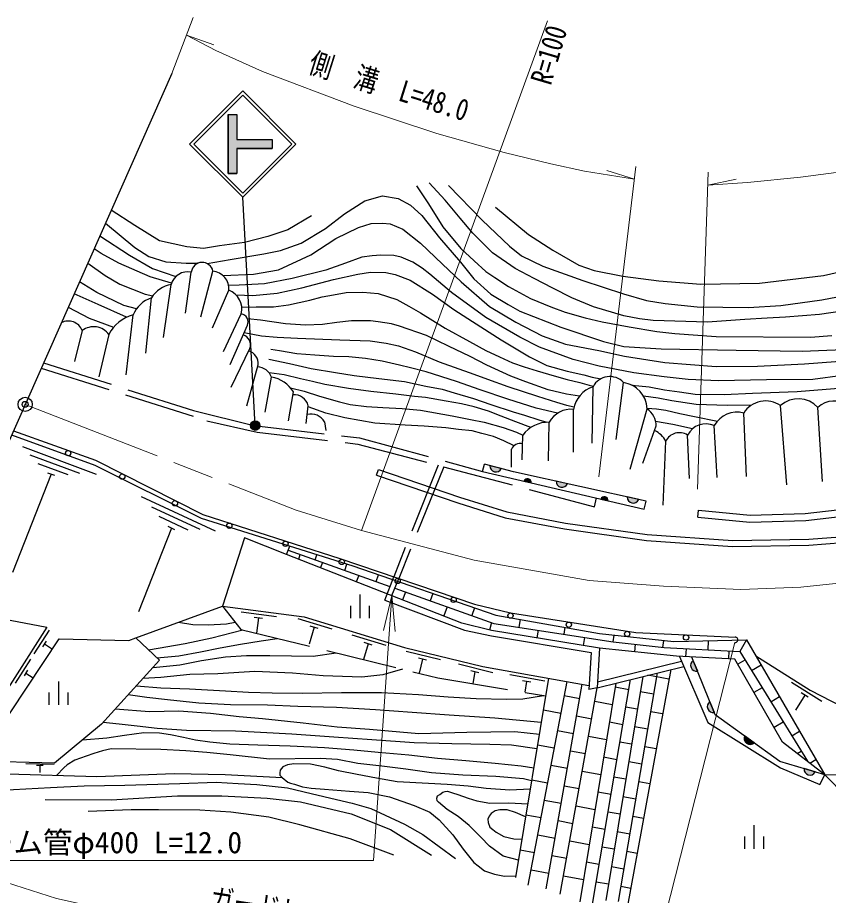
# Model space of a CAD drawing. Units: millimetres at full size, sheet at 1:1000; details may follow other scales. Extents: x 40000 to 680000, y 20000 to 380000.
# Drawn here: x 74399 to 143065, y 240594 to 314872 of the extents above; entities that cross this region are included whole.
import ezdxf
from ezdxf.enums import TextEntityAlignment as Align

# ---------------------------------------------------------------- set-up
doc = ezdxf.new("R2010")
doc.units = ezdxf.units.MM
doc.header["$LTSCALE"] = 1000
doc.header["$PDMODE"] = 32
doc.header["$PDSIZE"] = 500
doc.linetypes.add('CHAIN', pattern=[18.5, 12, -1.5, 3.5, -1.5])
doc.linetypes.add('DASHED', pattern=[7.5, 6, -1.5])
for name, color, linetype, lineweight in [('M-BGD', 7, 'Continuous', 25), ('M-BMK', 2, 'CHAIN', 13), ('M-BMK-OTRS', 5, 'Continuous', 25), ('M-BMK-SRVR', 3, 'Continuous', 25), ('M-STR-HTXT', 7, 'Continuous', 13), ('M-STR-STRC', 7, 'Continuous', 25)]:
    doc.layers.add(name, color=color, linetype=linetype, lineweight=lineweight)
doc.layers.add('M-OTRS', color=6, linetype='Continuous')
doc.styles.add('ＭＳ ゴシック', font='')
doc.styles.get('ＭＳ ゴシック').set_extended_font_data('MS Gothic')

# ---------------------------------------------------------------- blocks, each defined once
blk = doc.blocks.new('open_arrow')
at = {"color": 0, "linetype": 'Continuous', "lineweight": -2}
blk.add_lwpolyline([(7.5, 1.25), (0, 0), (7.5, -1.25)], dxfattribs=at)

msp = doc.modelspace()

# ---------------------------------------------------------------- hatches: boundary and pattern name
at = {"layer": 'M-BGD'}
for points in [[(115360, 276709, -0.82183), (114400, 276954)], [(117894, 275515), (117284, 275657, -0.84072)], [(120966, 275431, -0.82183), (119998, 275646)], [(124406, 273994), (123797, 274136, -0.84072)], [(126996, 274094, -0.82183), (126028, 274309)], [(131993, 259566, -0.82183), (131621, 260484)], [(133405, 256072, -0.82183), (133033, 256991)], [(136771, 253507, -0.82183), (135967, 254087)], [(141946, 251041, -0.82183), (140996, 251323)]]:
    msp.add_hatch(color=256, dxfattribs=at).paths.add_polyline_path(points)
at = {"layer": 'M-STR-STRC'}
for points in [[(92223, 301667), (92973, 301667), (92973, 303792), (95973, 303792), (95973, 304542), (92973, 304542), (92973, 306667), (92223, 306667)], [(94192, 280129, -0.41421), (94315, 280681, -0.41421), (94867, 280559, -1)]]:
    msp.add_hatch(color=256, dxfattribs=at).paths.add_polyline_path(points)

# ---------------------------------------------------------------- linework, layer by layer
at = {"layer": 'M-BGD'}
for p, q in [((89930, 289537), (90945, 293412)), ((88623, 289870), (89110, 293342)), ((86759, 287812), (87399, 292284)), ((90904, 288631), (92281, 291798)), ((85270, 286477), (85742, 291158)), ((83586, 284653), (84183, 289709)), ((91850, 286628), (93338, 289795)), ((79867, 288388), (79233, 285757)), ((92393, 285531), (93866, 288837)), ((82140, 288058), (81292, 284487)), ((92491, 283597), (94075, 286875)), ((93812, 282025), (94785, 285497)), ((95355, 281497), (95911, 284441)), ((125076, 279177), (125707, 283989)), ((97353, 280755), (97758, 283193)), ((123047, 278869), (123135, 283637)), ((98831, 280533), (99013, 282023)), ((121474, 278090), (121489, 281714)), ((126266, 276665), (127720, 281771)), ((139531, 275345), (139003, 282037)), ((142553, 275628), (142171, 281876)), ((136127, 276051), (135891, 281409)), ((100382, 280656), (100511, 279937)), ((119368, 277370), (119423, 280626)), ((127354, 277176), (128485, 280316)), ((133628, 275947), (133392, 280346)), ((117126, 277451), (117181, 279552)), ((131307, 275872), (131130, 279548)), ((74829, 278569), (81067, 276242)), ((129061, 273602), (129297, 279029)), ((79673, 276282), (75457, 277855)), ((116224, 276835), (116224, 278340)), ((78673, 276175), (76143, 277118)), ((113777, 276476), (113930, 277074)), ((77546, 276115), (76956, 276335)), ((104801, 276149), (104961, 276622)), ((115360, 276709), (114400, 276954)), ((77251, 276225), (73984, 267931)), ((117284, 275657), (117894, 275515)), ((120966, 275431), (119998, 275646)), ((84867, 274357), (91142, 271442)), ((123797, 274136), (124406, 273994)), ((126996, 274094), (126028, 274309)), ((89855, 271543), (85774, 273439)), ((88850, 271514), (86401, 272652)), ((87436, 271675), (84639, 264588)), ((87721, 271542), (87150, 271808)), ((97312, 269799), (105937, 266733)), ((98204, 269047), (98341, 269433)), ((99604, 268984), (99743, 269427)), ((100212, 268768), (100040, 268329)), ((102102, 268096), (102270, 268631)), ((103295, 267672), (103086, 267137)), ((104776, 267145), (104973, 267720)), ((105500, 265582), (106250, 267558)), ((106081, 265965), (106672, 267415)), ((103412, 264066), (103412, 266058)), ((107253, 266265), (106996, 265607)), ((109565, 266148), (109343, 265522)), ((96319, 264175), (93345, 264567)), ((102612, 264066), (102612, 265111)), ((104212, 264066), (104212, 265111)), ((110791, 265007), (110491, 264240)), ((113102, 264937), (112865, 264270)), ((95140, 264028), (94446, 264119)), ((94793, 264074), (94622, 262779)), ((101040, 263130), (98171, 264005)), ((116960, 263954), (116856, 263281)), ((77065, 263049), (75777, 261024)), ((99518, 263281), (99081, 261846)), ((99853, 263179), (99183, 263383)), ((114529, 263678), (114366, 263040)), ((118477, 263032), (118372, 262381)), ((120738, 263281), (120649, 262698)), ((105613, 261736), (102743, 262611)), ((122404, 262428), (122295, 261750)), ((124900, 262626), (124813, 262058)), ((136114, 262223), (135549, 261235)), ((76825, 262112), (76524, 261640)), ((76674, 261876), (77358, 261441)), ((104091, 261886), (103685, 260555)), ((104425, 261784), (103756, 261988)), ((126709, 261844), (126641, 261209)), ((129085, 262172), (129019, 261584)), ((131004, 261473), (130969, 260789)), ((132878, 262146), (132838, 261377)), ((110223, 260521), (107308, 261232)), ((134628, 261284), (134592, 260601)), ((75496, 260582), (74208, 258557)), ((109034, 260502), (108354, 260668)), ((108694, 260585), (108403, 259397)), ((114650, 259441), (111735, 260152)), ((123490, 258158), (130808, 259979)), ((123520, 258663), (130616, 260429)), ((131993, 259566), (131621, 260484)), ((135995, 260512), (135380, 260157)), ((137357, 260084), (136561, 259593)), ((75255, 259645), (74955, 259172)), ((75105, 259408), (75735, 259007)), ((113462, 259422), (112782, 259588)), ((113122, 259505), (112957, 258515)), ((119038, 258725), (116084, 259248)), ((125276, 240079), (128579, 259424)), ((129707, 259705), (126050, 239719)), ((77887, 256718), (77887, 258710)), ((119373, 258971), (116568, 242107)), ((117854, 258630), (117164, 258752)), ((117509, 258691), (117349, 257784)), ((117636, 241458), (120928, 258696)), ((125059, 258548), (122003, 240061)), ((123086, 239864), (126301, 258857)), ((127339, 259116), (124216, 240179)), ((129560, 258901), (127783, 259226)), ((142491, 257010), (139948, 258602)), ((77087, 256718), (77087, 257763)), ((78687, 256718), (78687, 257763)), ((119158, 241141), (122223, 258467)), ((120360, 240700), (123490, 258158)), ((126156, 257999), (125003, 258210)), ((128270, 257612), (127125, 257821)), ((137439, 258169), (136754, 257774)), ((122005, 257233), (120695, 257473)), ((138918, 257396), (138192, 256948)), ((141060, 257552), (140264, 256281)), ((141357, 257366), (140763, 257738)), ((120413, 256000), (118924, 256272)), ((124759, 256730), (123282, 257000)), ((126881, 256341), (125905, 256520)), ((133405, 256072), (133033, 256991)), ((123018, 255523), (121744, 255756)), ((129020, 255950), (128017, 256133)), ((125655, 255041), (124514, 255249)), ((127765, 254655), (126637, 254861)), ((139232, 255262), (138458, 254817)), ((121482, 254279), (120132, 254526)), ((124269, 253769), (122753, 254047)), ((136771, 253507), (135967, 254087)), ((140618, 254471), (139967, 254069)), ((119851, 253053), (118432, 253312)), ((126393, 253381), (125405, 253562)), ((122488, 252570), (121221, 252802)), ((128480, 252999), (127513, 253176)), ((140416, 252610), (140743, 252812)), ((125154, 252082), (124025, 252289)), ((127260, 251697), (126149, 251900)), ((142010, 252075), (141502, 251769)), ((77496, 251675), (75097, 251739)), ((76573, 251579), (76013, 251594)), ((76293, 251587), (76277, 250987)), ((120960, 251325), (119569, 251579)), ((123780, 250809), (122223, 251094)), ((141946, 251041), (140996, 251323)), ((119288, 250106), (117939, 250353)), ((125905, 250420), (124904, 250603)), ((121959, 249617), (120698, 249848)), ((127940, 250048), (127008, 250218)), ((124654, 249124), (123535, 249329)), ((126755, 248740), (125661, 248940)), ((120437, 248371), (119006, 248633)), ((123290, 247849), (121694, 248141)), ((118725, 247159), (117447, 247393)), ((125417, 247460), (124403, 247645)), ((121429, 246664), (120176, 246894)), ((127400, 247097), (126503, 247261)), ((124153, 246166), (123046, 246369)), ((126250, 245782), (125173, 245980)), ((136779, 244545), (136779, 246538)), ((119914, 245417), (118444, 245686)), ((122801, 244888), (121164, 245188)), ((135979, 244545), (135979, 245591)), ((137579, 244545), (137579, 245591)), ((118162, 244212), (116955, 244433)), ((124928, 244499), (123902, 244687)), ((120900, 243711), (119653, 243940)), ((126860, 244146), (125998, 244304)), ((123652, 243208), (122556, 243408)), ((125745, 242825), (124684, 243019)), ((119391, 242462), (117881, 242739)), ((122312, 241928), (120635, 242235)), ((124440, 241539), (123402, 241729)), ((126320, 241195), (125493, 241346))]:
    msp.add_line(p, q, dxfattribs=at)
at = {"layer": 'M-BGD', "linetype": 'DASHED'}
for p, q in [((110010, 276986), (106250, 267558)), ((110491, 276859), (106672, 267415)), ((123258, 273477), (123432, 274222)), ((132005, 272598), (132062, 273196))]:
    msp.add_line(p, q, dxfattribs=at)
at = {"layer": 'M-BGD'}
for points in [[(114875, 298841), (117664, 296506), (119737, 295196), (121929, 293934), (123240, 293481), (125655, 292978), (128697, 292600), (132272, 292314), (137228, 292385), (142636, 293051), (146639, 293947), (150814, 294953), (154382, 296085), (155586, 296809), (157341, 298380), (159033, 300293), (160769, 302765), (161706, 304238)], [(144411, 290052), (142301, 289740), (139436, 289531), (137884, 289429), (135994, 289315), (132836, 289101), (128231, 289230), (127057, 289390), (125740, 289625), (123160, 290396), (121339, 291166), (119723, 291969), (118159, 292793), (116528, 293652), (114611, 294958), (112941, 296638), (111878, 297894), (110604, 299414), (109255, 300902)], [(108173, 300624), (109190, 299115), (110411, 297156), (111942, 295326), (113056, 294277), (114051, 293378), (114815, 292870), (115972, 292111), (117845, 291115), (119559, 290398), (120758, 289959), (122450, 289478), (123910, 289117), (126201, 288700), (128522, 288301), (130067, 288138), (133570, 287890), (141533, 287823), (143347, 287974)], [(110881, 300666), (113746, 297737), (116051, 295524), (117067, 294704), (118877, 293832), (122263, 292634), (125710, 291483), (127650, 290923), (129252, 290676), (131948, 290402), (136298, 290337), (139027, 290506), (142492, 290975), (145148, 291508)], [(90449, 294059), (92407, 294395), (95245, 294880), (96663, 295164), (98414, 295794), (100472, 297014), (102072, 298260), (103820, 299367), (105307, 299779), (106643, 299552), (107663, 298987), (108647, 298121), (110137, 296247), (111913, 294177), (113036, 292777), (114468, 291469), (115933, 290597), (116920, 290040), (120405, 288679), (124003, 287460), (125749, 287027), (128898, 286852), (135246, 286738), (140827, 286639), (145021, 286820)], [(99279, 298110), (97280, 296898), (95580, 296348), (93617, 295836), (91493, 295561), (90155, 295337), (88725, 295475), (86410, 295987), (84325, 297277), (82333, 298587)], [(81845, 297488), (84344, 295430), (85521, 294647), (86959, 294216), (88668, 294100), (89687, 294091)], [(91803, 293034), (94379, 293150), (96490, 293519), (99238, 294793), (101340, 296170), (103282, 297120), (104333, 297457), (105304, 297477), (105957, 297418), (107028, 296962), (108534, 295774), (110396, 294011), (111962, 292505), (114359, 290425), (116579, 289098), (118814, 287956), (120795, 287243), (123609, 286709), (125789, 286233), (129197, 285679), (133557, 285342), (137064, 285381), (141027, 285580), (145159, 285897)], [(81364, 296402), (83888, 294772), (85817, 293643), (87800, 292952)], [(87435, 292395), (85640, 292948), (82983, 294078), (81474, 294901), (80878, 295305)], [(144265, 284595), (141733, 284243), (137821, 284217), (133761, 284138), (131196, 284255), (129150, 284475), (126598, 284812), (123639, 285369), (121437, 285939), (118611, 286977), (116940, 287844), (114061, 289505), (111157, 291605), (109318, 293172), (108657, 293677), (107867, 294169), (106870, 294609), (106274, 294751), (105160, 294764), (104422, 294713), (103541, 294596), (102181, 294091), (100497, 293509), (97640, 292797), (95309, 292343), (93159, 292227), (92266, 292191)], [(80343, 294099), (81818, 293055), (83054, 292327), (85199, 291476), (85852, 291317)], [(92903, 291404), (94327, 291362), (96390, 291540), (98484, 292011), (101165, 292702), (103207, 293162), (104292, 293343), (105580, 293291), (106376, 293144), (107643, 292663), (109549, 291459), (111329, 290171), (112916, 289150), (115356, 287611), (117749, 286167), (119217, 285445), (120927, 284959), (122348, 284651), (123070, 284449), (123788, 284305)], [(84468, 290223), (83411, 290500), (81103, 291612), (79643, 292521)], [(83635, 289516), (81226, 290598), (79191, 291501)], [(93387, 290356), (94617, 290396), (96075, 290390), (97332, 290559), (99150, 290957), (100205, 291237), (101149, 291412), (102226, 291621), (103626, 291641), (104922, 291530), (106517, 291023), (107526, 290456), (108513, 289896), (110616, 288594), (112666, 287462), (114063, 286715), (115196, 286168), (116303, 285660), (117286, 285316), (118393, 284971), (119841, 284553), (120928, 284260), (122009, 283987), (122797, 283766), (123160, 283685)], [(78689, 290369), (80462, 289425), (82535, 288669)], [(121989, 282846), (120896, 283019), (119335, 283372), (117435, 284042), (116176, 284543), (114126, 285471), (112719, 286192), (110897, 287062), (109020, 287959), (106734, 288763), (106064, 288947), (104930, 289124), (104296, 289205), (102676, 289219), (101439, 289072), (100221, 288888), (98777, 288852), (97084, 288947), (94968, 289272), (93873, 289378)], [(93598, 288235), (95050, 287956), (96372, 287837), (98107, 287750), (101684, 287615), (104272, 287525), (105612, 287312), (106671, 287099), (108087, 286581), (110088, 285734), (113027, 284691), (114200, 284280), (115916, 283662), (118422, 282824), (120025, 282344), (120885, 282070), (121535, 281939)], [(120125, 281396), (118319, 281818), (115908, 282574), (113579, 283382), (111572, 284074), (108994, 284895), (107680, 285223), (106756, 285454), (105271, 285790), (103864, 286018), (102443, 286168), (101147, 286204), (99561, 286318), (98048, 286432), (96575, 286661), (95835, 286797)], [(95669, 285978), (97439, 285611), (99274, 285169), (101324, 284841), (102906, 284589), (104984, 284339), (107162, 284089), (108961, 283696), (110351, 283431), (111365, 283117), (113001, 282639), (114464, 282132), (116374, 281523), (117317, 281217), (118545, 280831), (119223, 280625)], [(117856, 280184), (116581, 280653), (115346, 281145), (114274, 281566), (113053, 281945), (111982, 282202), (110694, 282402), (108937, 282716), (108016, 282816), (106445, 282994), (104326, 283224), (102412, 283474), (100406, 283838), (99381, 284082), (98346, 284317), (96968, 284646), (95715, 284802)], [(126416, 283770), (127885, 283629), (129179, 283370), (130450, 283218), (131767, 283005), (134239, 282978), (136621, 283081), (140425, 283245), (147115, 283757)], [(97515, 283541), (98674, 283254), (99960, 282847), (101659, 282347), (102576, 282131), (103947, 281974), (105333, 281881), (106961, 281781), (108507, 281645), (111206, 281181), (112756, 280859), (113923, 280629), (115516, 280186), (116651, 279794), (117181, 279552)], [(136556, 282084), (134492, 282038), (131853, 282146), (129794, 282451), (128657, 282670), (127402, 282852)], [(116446, 278643), (115580, 279058), (114694, 279430), (113723, 279672), (112888, 279908), (111738, 280029), (110660, 280158), (108832, 280308), (107233, 280387), (104641, 280551), (102120, 281015), (100518, 281395), (99002, 281934)], [(127717, 281833), (128496, 281777), (129308, 281653), (130475, 281362), (131716, 281116), (133668, 280732)], [(131545, 280074), (129876, 280437), (128432, 280698)], [(73895, 279556), (80933, 277007), (89961, 272506), (102785, 268469), (114907, 264319), (123678, 262758), (129960, 262078), (136114, 262223), (142750, 250802)], [(74048, 279901), (81013, 277427), (90100, 272826), (101676, 269106), (113094, 265242), (116138, 264502), (126747, 262838), (135180, 262445)], [(113777, 276476), (127460, 273281), (127618, 273956), (116386, 276447), (113930, 277074)], [(104961, 276622), (111830, 274290), (115823, 273039), (120790, 272103), (127701, 271128), (134960, 270621), (141394, 270730), (147106, 271173)], [(104801, 276149), (111675, 273815), (115701, 272553), (120709, 271609), (127648, 270630), (134947, 270121), (141417, 270230), (147163, 270676)], [(97176, 269449), (93624, 270839), (91750, 265080)], [(142750, 250802), (139177, 253570), (135140, 260573), (130197, 260828), (123691, 261526), (114520, 263001), (112029, 263638), (97176, 269449), (97449, 270149)], [(106336, 266591), (114725, 263608), (124843, 262054), (129140, 261570), (135549, 261235), (141279, 251942)], [(105500, 265582), (112233, 263027), (114546, 262555), (122974, 261139), (122763, 258028)], [(84428, 262400), (91750, 265080), (93308, 263102)], [(91750, 265080), (98662, 264169), (107173, 261573), (113807, 259956), (122786, 258367)], [(88025, 263716), (89238, 263505), (90544, 263477), (92082, 263573), (92834, 263704)], [(85501, 261374), (88599, 261913), (90857, 262389), (93474, 263061)], [(86203, 260703), (88068, 260866), (89891, 261193), (91565, 261533), (93279, 261845), (95021, 262131), (96387, 262346)], [(123691, 261526), (123490, 258158), (122763, 258028)], [(85872, 259894), (88136, 260105), (89973, 260472), (92000, 260771), (93783, 260907), (95755, 260893), (99429, 260839), (101372, 261123)], [(130451, 260815), (132837, 255222), (139001, 251384), (142336, 249969), (142750, 250802), (138958, 251928), (133482, 255880), (131510, 260761)], [(136905, 260861), (141514, 257976), (145934, 255670), (151991, 253439), (156549, 252636), (167444, 252353)], [(107000, 259741), (105326, 259247), (103557, 259071), (100291, 259179), (97693, 259411), (94482, 259547), (91366, 259356), (88999, 259288), (86540, 259041), (85020, 258955)], [(84459, 258336), (86540, 258170), (88962, 258089), (91996, 257898), (93963, 257801), (95950, 257733), (98521, 257720), (101841, 257774), (105215, 257774), (108356, 257583), (110859, 257406), (113226, 257270), (115798, 257189), (117186, 257229), (118930, 257521)], [(118750, 255226), (114818, 255584), (110941, 255856), (107811, 256073), (104723, 256291), (101405, 256495), (98139, 256590), (95568, 256685), (92438, 256713), (89745, 256862), (87091, 257134), (85336, 257352), (83769, 257576)], [(82679, 256374), (85560, 256161), (88068, 256205), (90741, 256030), (93160, 255734), (95135, 255560), (98593, 255189), (101450, 254862), (104198, 254665), (108387, 254289), (112442, 254423), (116496, 254477), (118585, 254232)], [(118381, 253010), (116227, 253301), (114381, 253376), (111175, 253432), (107985, 253501), (104397, 253747), (101173, 253987), (97617, 254232), (92841, 254488), (88697, 254545), (86226, 254728), (84531, 254921), (83007, 255080), (81646, 255235)], [(79910, 253765), (81971, 253943), (83462, 254159), (85088, 254375), (86419, 254364), (87364, 254205), (88456, 253977), (89479, 253750), (90685, 253602), (92380, 253432), (94755, 253351), (97485, 253260), (100398, 253101), (102866, 252919), (104925, 252726), (107530, 252487), (109947, 252204), (112355, 252022), (114854, 251776), (117034, 251548), (118112, 251393)], [(117929, 250288), (117231, 250463), (114909, 250657), (112112, 250775), (109448, 250960), (107284, 251290), (105252, 251528), (103220, 251765), (101487, 252083), (100059, 252170), (95739, 252121), (92411, 252478), (90432, 252683), (88645, 252833), (86530, 252942), (82334, 253011), (81587, 252828), (80859, 252592), (80210, 252390), (79245, 252031), (78587, 251654), (78324, 251391), (77734, 250767)], [(167444, 252353), (157004, 249986), (144621, 248904), (142750, 250802)], [(142750, 250802), (156978, 251089), (167444, 252353)], [(66020, 251115), (81104, 250667), (87669, 250900), (91978, 250820), (96798, 250577)], [(117811, 249580), (116078, 249505), (114075, 249638), (112558, 249848), (110784, 249982), (109201, 250058), (106542, 250194), (104805, 250528), (103155, 250814), (101572, 251147), (100417, 251443), (99206, 251710), (97797, 251740), (97271, 251653), (96873, 251472), (96637, 251188), (96601, 250964), (96617, 250767), (96798, 250577), (97287, 250188), (97504, 250105), (97863, 249999), (98540, 249794), (99258, 249679), (100378, 249582), (102512, 249412), (104082, 249292), (105892, 248934), (107991, 248200), (109306, 247637), (110091, 246989), (111269, 245726), (112140, 244497), (113027, 243388), (113399, 243106), (113949, 242683), (114787, 242404), (115644, 242233), (116591, 242249)], [(71650, 249540), (74058, 249545), (77182, 249720), (80045, 249859), (83476, 249930), (88137, 250069), (91226, 250192), (93076, 250069), (94665, 249982), (97266, 249686), (99258, 249233), (101420, 248705), (102732, 248408), (104326, 247963), (107172, 246611), (108713, 245743), (111488, 243718)], [(76731, 248715), (82332, 248682), (87933, 249011), (91689, 249011), (95544, 248814), (98345, 248517), (102661, 247496), (105989, 246179), (109449, 244005)], [(116812, 243576), (115525, 243926), (114376, 244760), (113620, 245516), (112629, 246523), (111716, 247262), (110787, 247876), (110047, 248490), (109936, 248598), (109911, 248819), (109965, 249024), (110162, 249149), (110412, 249337), (110617, 249400), (110797, 249421), (111232, 249287), (111679, 249145), (112552, 248823), (113296, 248606), (114397, 248398), (116009, 248442), (117604, 248334)], [(106253, 244005), (102562, 245389), (98312, 246574), (95689, 247212), (92450, 247647), (89837, 247797), (86338, 247851), (84017, 247838), (80369, 247702)], [(117422, 247241), (116578, 247623), (115847, 247849), (115228, 247837), (114842, 247760), (114515, 247540), (114336, 247302), (114235, 247058), (114241, 246773), (114396, 246369), (114640, 246167), (114937, 245959), (115585, 245590), (116412, 245382), (117109, 245363)]]:
    msp.add_lwpolyline(points, dxfattribs=at)
at = {"layer": 'M-BGD', "linetype": 'DASHED'}
for points in [[(76601, 285660), (89294, 281618), (94396, 280360), (103368, 279305), (113777, 276476)], [(76405, 285216), (90439, 280764), (94699, 279791), (103222, 278784), (123258, 273477)], [(132062, 273196), (136422, 272779), (141102, 272907), (146577, 273551)], [(132005, 272598), (136401, 272178), (141145, 272308), (149290, 273265)], [(93308, 263102), (109979, 259010), (119127, 257488)]]:
    msp.add_lwpolyline(points, dxfattribs=at)
at = {"layer": 'M-BGD'}
for points in [[(67024, 257735), (70771, 264449), (76874, 263307), (69324, 251438), (67629, 251766)], [(71042, 251967), (77930, 262299), (83812, 262155), (84428, 262400), (86419, 260497), (81499, 255073), (77516, 251794)]]:
    msp.add_lwpolyline(points, close=True, dxfattribs=at)
for centre in [(78684, 278015), (83264, 276034), (87725, 273776), (92332, 271872), (97092, 270342), (101851, 268809), (106587, 267206), (111324, 265604), (116138, 264274), (121078, 263499), (126018, 262724), (131004, 262415)]:
    msp.add_circle(centre, 225, dxfattribs=at)
for centre, radius, start, end in [((90033, 293227), 930, 11.46143, 172.87288), ((90810, 291940), 1478, 354.49688, 84.75341), ((88833, 291876), 1492, 79.32836, 164.11377), ((87860, 289826), 2501, 100.6267, 147.83869), ((91717, 290220), 1676, 345.30562, 70.34384), ((86535, 288742), 2542, 108.15841, 157.64276), ((84940, 286683), 3120, 104.0399, 153.84582), ((93237, 289115), 688, 336.1462, 81.58595), ((78694, 287943), 1255, 20.77037, 118.00662), ((80839, 287090), 1621, 36.62736, 126.83166), ((93216, 287166), 908, 341.29954, 71.42502), ((93673, 285592), 1116, 355.08105, 74.31246), ((94683, 284006), 1302, 19.50431, 87.86109), ((124545, 282911), 1586, 42.82909, 152.75862), ((95543, 281907), 2561, 30.15928, 81.74109), ((125379, 281669), 2343, 2.48185, 81.956), ((123877, 281336), 2418, 107.87344, 170.99794), ((97826, 281736), 1221, 13.60299, 95.08728), ((137745, 280244), 2190, 54.92915, 147.87247), ((140507, 280369), 2246, 42.17486, 132.02764), ((143567, 280398), 2033, 53.47109, 133.3536), ((121246, 279669), 2059, 83.24394, 152.29474), ((126594, 280250), 1893, 2.00291, 53.4725), ((99277, 280085), 1245, 27.31488, 106.56142), ((135334, 279249), 2230, 75.55374, 150.54961), ((119341, 277921), 2706, 88.25653, 142.94555), ((132683, 278750), 1746, 66.06173, 152.81499), ((127418, 277994), 2146, 28.85594, 64.39172), ((130442, 278481), 1269, 57.1712, 154.41117), ((116953, 278038), 790, 74.72839, 157.54089), ((114904, 276926), 505, 176.84933, 334.50752), ((117576, 275533), 318, 356.74888, 156.96661), ((120503, 275634), 505, 178.66772, 336.32591), ((124089, 274012), 318, 356.74888, 156.96661), ((126533, 274297), 505, 178.66772, 336.32591), ((135170, 262221), 225, 264.6706, 90), ((131898, 260062), 505, 123.17738, 280.83557), ((133310, 256568), 505, 123.17738, 280.83557), ((136426, 253876), 505, 155.35679, 313.01499), ((141499, 251276), 505, 174.62543, 332.28362)]:
    msp.add_arc(centre, radius, start, end, dxfattribs=at)
at = {"layer": 'M-BMK'}
msp.add_lwpolyline([(75043, 282145), (97990, 273192), (103534, 271482), (113073, 268971), (122789, 267240), (129102, 266757), (135650, 266480), (140733, 266688), (147889, 267446)], dxfattribs=at)
at = {"layer": 'M-BMK-OTRS'}
msp.add_line((87451, 310132), (60095, 248429), dxfattribs=at)
at = {"layer": 'M-BMK-SRVR'}
msp.add_circle((75043, 282145), 600, dxfattribs=at)
at = {"layer": 'M-OTRS'}
msp.add_point((75043, 282145), dxfattribs=at)
at = {"layer": 'M-STR-HTXT'}
for p, q in [((87451, 310132), (89278, 314872)), ((103534, 271482), (119287, 314592)), ((88702, 313378), (91020, 312568)), ((126768, 302266), (123620, 276002)), ((126639, 301196), (124293, 301919)), ((132881, 301782), (131973, 274974)), ((132844, 300680), (135243, 301200)), ((135149, 261997), (127588, 232360))]:
    msp.add_line(p, q, dxfattribs=at)
for points in [[(88702, 313378), (91188, 312096), (95142, 310321), (102893, 307372), (109904, 305073), (115610, 303460), (119561, 302484), (122401, 301877), (126639, 301196)], [(132844, 300680), (136209, 300928), (140694, 301368), (146077, 302059), (150894, 302811), (157553, 304301), (162983, 306148), (167191, 308057), (170423, 310008), (172703, 311790)], [(106081, 265965), (104536, 243561), (66549, 243561)], [(59222, 246458), (64401, 244621), (72730, 241901), (77698, 240343), (81406, 239512), (85561, 238759), (88624, 238340), (93714, 237689), (100257, 236855), (106945, 236045), (114882, 235018), (127872, 233476)]]:
    msp.add_lwpolyline(points, dxfattribs=at)
at = {"layer": 'M-STR-STRC'}
for p, q in [((88973, 304168), (93473, 308668)), ((89327, 304168), (93473, 308314)), ((97974, 304168), (93473, 308668)), ((97620, 304168), (93473, 308314)), ((92223, 306667), (92973, 306667)), ((92223, 306667), (92223, 301667)), ((92973, 306667), (92973, 304542)), ((92973, 304542), (95973, 304542)), ((95973, 304542), (95973, 303792)), ((88973, 304168), (93473, 299667)), ((89327, 304168), (93473, 300021)), ((93473, 300021), (97620, 304168)), ((93474, 299668), (97974, 304168)), ((92973, 303792), (95973, 303792)), ((92973, 303792), (92973, 301667)), ((92223, 301667), (92973, 301667)), ((94529, 280344), (93473, 299667))]:
    msp.add_line(p, q, dxfattribs=at)
msp.add_lwpolyline([(92223, 306667), (92973, 306667), (92973, 304542), (95973, 304542), (95973, 303792), (92973, 303792), (92973, 301667), (92223, 301667)], close=True, dxfattribs=at)
msp.add_circle((94529, 280344), 400, dxfattribs=at)

# ---------------------------------------------------------------- block references
at = {"layer": 'M-STR-HTXT', "xscale": 400, "yscale": 400, "rotation": 266.1}
msp.add_blockref('open_arrow', (106081, 265965), dxfattribs=at)

# ---------------------------------------------------------------- texts
at = {"layer": 'M-STR-HTXT', "style": 'ＭＳ ゴシック', "width": 0.8}
for s, rotation, p in [('R=100', 73.56, (120785, 311302)), ('側\u3000溝\u3000L=48.0', 342.535, (105416, 307656)), ('ガードレール\u3000L=64.0', 351.252, (100376, 237390))]:
    msp.add_text(s, height=1833, rotation=rotation, dxfattribs=at).set_placement(p, align=Align.BOTTOM_CENTER)
at = {"layer": 'M-STR-HTXT', "style": 'ＭＳ ゴシック'}
msp.add_text('ヒューム管φ400 L=12.0', height=1833, dxfattribs=at).set_placement((93414, 243614), align=Align.BOTTOM_RIGHT)

doc.saveas('drawing.dxf')
